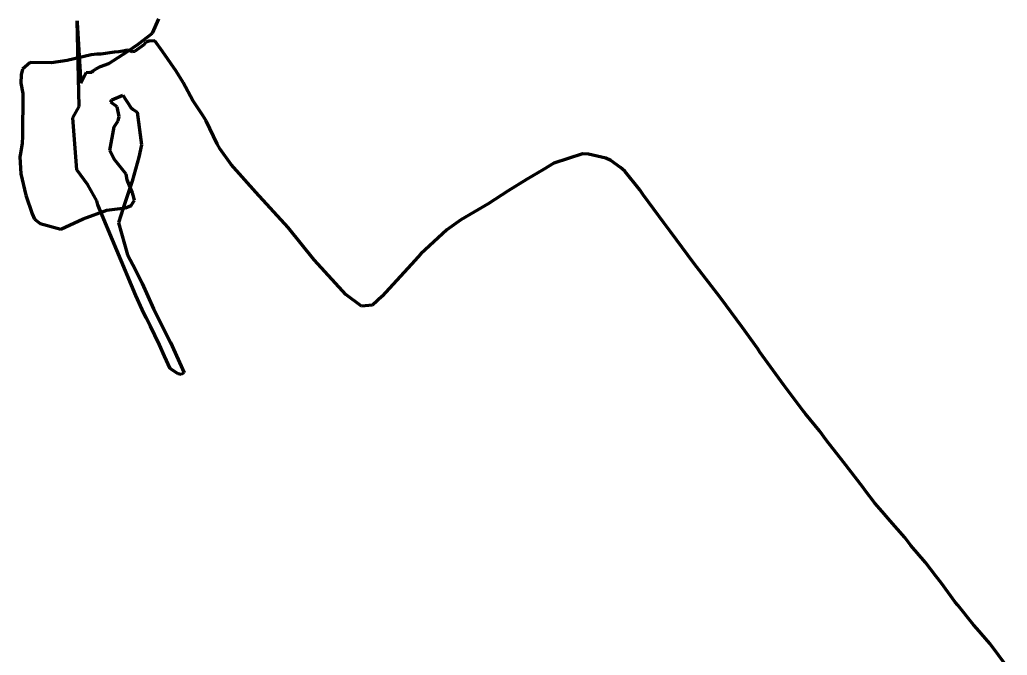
# Model space of a CAD drawing. Header units: inches. Extents: x 0 to 210, y 43 to 254.
# Drawn here: x 105.76 to 129.45, y 148.36 to 163.61 of the extents above; entities that cross this region are included whole.
import ezdxf

# ---------------------------------------------------------------- set-up
doc = ezdxf.new("R2010")
doc.units = ezdxf.units.IN
doc.header["$MEASUREMENT"] = 0
doc.layers.add('Layer 1', color=7, linetype='Continuous')

# ---------------------------------------------------------------- blocks, each defined once
blk = doc.blocks.new('block 912')
at = {"layer": 'Layer 1', "color": 12, "lineweight": 70, "true_color": 0xcc0000}
blk.add_lwpolyline([(129.449, 148.076), (129.029, 148.639)], dxfattribs=at)
blk = doc.blocks.new('block 913')
at = {"layer": 'Layer 1', "color": 12, "lineweight": 70, "true_color": 0xcc0000}
blk.add_lwpolyline([(129.029, 148.639), (128.719, 148.997)], dxfattribs=at)
blk = doc.blocks.new('block 914')
at = {"layer": 'Layer 1', "color": 12, "lineweight": 70, "true_color": 0xcc0000}
blk.add_lwpolyline([(128.719, 148.997), (128.64, 149.088)], dxfattribs=at)
blk = doc.blocks.new('block 915')
at = {"layer": 'Layer 1', "color": 12, "lineweight": 70, "true_color": 0xcc0000}
blk.add_lwpolyline([(128.64, 149.088), (128.263, 149.559)], dxfattribs=at)
blk = doc.blocks.new('block 916')
at = {"layer": 'Layer 1', "color": 12, "lineweight": 70, "true_color": 0xcc0000}
blk.add_lwpolyline([(128.263, 149.559), (128.197, 149.634)], dxfattribs=at)
blk = doc.blocks.new('block 917')
at = {"layer": 'Layer 1', "color": 12, "lineweight": 70, "true_color": 0xcc0000}
blk.add_lwpolyline([(128.197, 149.634), (127.866, 150.095)], dxfattribs=at)
blk = doc.blocks.new('block 918')
at = {"layer": 'Layer 1', "color": 12, "lineweight": 70, "true_color": 0xcc0000}
blk.add_lwpolyline([(127.866, 150.095), (127.743, 150.247)], dxfattribs=at)
blk = doc.blocks.new('block 919')
at = {"layer": 'Layer 1', "color": 12, "lineweight": 70, "true_color": 0xcc0000}
blk.add_lwpolyline([(127.743, 150.247), (127.491, 150.584)], dxfattribs=at)
blk = doc.blocks.new('block 920')
at = {"layer": 'Layer 1', "color": 12, "lineweight": 70, "true_color": 0xcc0000}
blk.add_lwpolyline([(127.491, 150.584), (127.138, 150.995)], dxfattribs=at)
blk = doc.blocks.new('block 921')
at = {"layer": 'Layer 1', "color": 12, "lineweight": 70, "true_color": 0xcc0000}
blk.add_lwpolyline([(127.138, 150.995), (126.992, 151.181)], dxfattribs=at)
blk = doc.blocks.new('block 922')
at = {"layer": 'Layer 1', "color": 12, "lineweight": 70, "true_color": 0xcc0000}
blk.add_lwpolyline([(126.992, 151.181), (126.642, 151.585)], dxfattribs=at)
blk = doc.blocks.new('block 923')
at = {"layer": 'Layer 1', "color": 12, "lineweight": 70, "true_color": 0xcc0000}
blk.add_lwpolyline([(126.642, 151.585), (126.451, 151.811)], dxfattribs=at)
blk = doc.blocks.new('block 924')
at = {"layer": 'Layer 1', "color": 12, "lineweight": 70, "true_color": 0xcc0000}
blk.add_lwpolyline([(126.451, 151.811), (126.276, 152.01)], dxfattribs=at)
blk = doc.blocks.new('block 925')
at = {"layer": 'Layer 1', "color": 12, "lineweight": 70, "true_color": 0xcc0000}
blk.add_lwpolyline([(126.276, 152.01), (126.039, 152.31)], dxfattribs=at)
blk = doc.blocks.new('block 926')
at = {"layer": 'Layer 1', "color": 12, "lineweight": 70, "true_color": 0xcc0000}
blk.add_lwpolyline([(126.039, 152.31), (125.981, 152.388)], dxfattribs=at)
blk = doc.blocks.new('block 927')
at = {"layer": 'Layer 1', "color": 12, "lineweight": 70, "true_color": 0xcc0000}
blk.add_lwpolyline([(125.981, 152.388), (125.519, 152.991)], dxfattribs=at)
blk = doc.blocks.new('block 928')
at = {"layer": 'Layer 1', "color": 12, "lineweight": 70, "true_color": 0xcc0000}
blk.add_lwpolyline([(125.519, 152.991), (125.115, 153.507)], dxfattribs=at)
blk = doc.blocks.new('block 929')
at = {"layer": 'Layer 1', "color": 12, "lineweight": 70, "true_color": 0xcc0000}
blk.add_lwpolyline([(125.115, 153.507), (124.942, 153.743)], dxfattribs=at)
blk = doc.blocks.new('block 930')
at = {"layer": 'Layer 1', "color": 12, "lineweight": 70, "true_color": 0xcc0000}
blk.add_lwpolyline([(124.942, 153.743), (124.607, 154.154)], dxfattribs=at)
blk = doc.blocks.new('block 931')
at = {"layer": 'Layer 1', "color": 12, "lineweight": 70, "true_color": 0xcc0000}
blk.add_lwpolyline([(124.607, 154.154), (124.541, 154.228)], dxfattribs=at)
blk = doc.blocks.new('block 932')
at = {"layer": 'Layer 1', "color": 12, "lineweight": 70, "true_color": 0xcc0000}
blk.add_lwpolyline([(124.541, 154.228), (124.085, 154.841)], dxfattribs=at)
blk = doc.blocks.new('block 933')
at = {"layer": 'Layer 1', "color": 12, "lineweight": 70, "true_color": 0xcc0000}
blk.add_lwpolyline([(124.085, 154.841), (123.513, 155.63)], dxfattribs=at)
blk = doc.blocks.new('block 934')
at = {"layer": 'Layer 1', "color": 12, "lineweight": 70, "true_color": 0xcc0000}
blk.add_lwpolyline([(123.513, 155.63), (123.463, 155.708)], dxfattribs=at)
blk = doc.blocks.new('block 935')
at = {"layer": 'Layer 1', "color": 12, "lineweight": 70, "true_color": 0xcc0000}
blk.add_lwpolyline([(123.463, 155.708), (123.086, 156.227)], dxfattribs=at)
blk = doc.blocks.new('block 936')
at = {"layer": 'Layer 1', "color": 12, "lineweight": 70, "true_color": 0xcc0000}
blk.add_lwpolyline([(123.086, 156.227), (122.566, 156.938)], dxfattribs=at)
blk = doc.blocks.new('block 937')
at = {"layer": 'Layer 1', "color": 12, "lineweight": 70, "true_color": 0xcc0000}
blk.add_lwpolyline([(122.566, 156.938), (121.925, 157.778)], dxfattribs=at)
blk = doc.blocks.new('block 938')
at = {"layer": 'Layer 1', "color": 12, "lineweight": 70, "true_color": 0xcc0000}
blk.add_lwpolyline([(121.925, 157.778), (121.38, 158.512)], dxfattribs=at)
blk = doc.blocks.new('block 939')
at = {"layer": 'Layer 1', "color": 12, "lineweight": 70, "true_color": 0xcc0000}
blk.add_lwpolyline([(121.38, 158.512), (121.21, 158.732)], dxfattribs=at)
blk = doc.blocks.new('block 940')
at = {"layer": 'Layer 1', "color": 12, "lineweight": 70, "true_color": 0xcc0000}
blk.add_lwpolyline([(121.21, 158.732), (120.716, 159.409)], dxfattribs=at)
blk = doc.blocks.new('block 941')
at = {"layer": 'Layer 1', "color": 12, "lineweight": 70, "true_color": 0xcc0000}
blk.add_lwpolyline([(120.716, 159.409), (120.631, 159.524)], dxfattribs=at)
blk = doc.blocks.new('block 942')
at = {"layer": 'Layer 1', "color": 12, "lineweight": 70, "true_color": 0xcc0000}
blk.add_lwpolyline([(120.631, 159.524), (120.273, 159.972)], dxfattribs=at)
blk = doc.blocks.new('block 943')
at = {"layer": 'Layer 1', "color": 12, "lineweight": 70, "true_color": 0xcc0000}
blk.add_lwpolyline([(120.273, 159.972), (120.169, 160.063)], dxfattribs=at)
blk = doc.blocks.new('block 944')
at = {"layer": 'Layer 1', "color": 12, "lineweight": 70, "true_color": 0xcc0000}
blk.add_lwpolyline([(120.169, 160.063), (119.942, 160.228)], dxfattribs=at)
blk = doc.blocks.new('block 945')
at = {"layer": 'Layer 1', "color": 12, "lineweight": 70, "true_color": 0xcc0000}
blk.add_lwpolyline([(119.942, 160.228), (119.818, 160.289)], dxfattribs=at)
blk = doc.blocks.new('block 946')
at = {"layer": 'Layer 1', "color": 12, "lineweight": 70, "true_color": 0xcc0000}
blk.add_lwpolyline([(119.818, 160.289), (119.403, 160.383)], dxfattribs=at)
blk = doc.blocks.new('block 947')
at = {"layer": 'Layer 1', "color": 12, "lineweight": 70, "true_color": 0xcc0000}
blk.add_lwpolyline([(119.403, 160.383), (119.262, 160.39)], dxfattribs=at)
blk = doc.blocks.new('block 948')
at = {"layer": 'Layer 1', "color": 12, "lineweight": 70, "true_color": 0xcc0000}
blk.add_lwpolyline([(119.262, 160.39), (118.573, 160.164)], dxfattribs=at)
blk = doc.blocks.new('block 949')
at = {"layer": 'Layer 1', "color": 12, "lineweight": 70, "true_color": 0xcc0000}
blk.add_lwpolyline([(118.573, 160.164), (118.324, 160.016)], dxfattribs=at)
blk = doc.blocks.new('block 950')
at = {"layer": 'Layer 1', "color": 12, "lineweight": 70, "true_color": 0xcc0000}
blk.add_lwpolyline([(118.324, 160.016), (117.918, 159.77)], dxfattribs=at)
blk = doc.blocks.new('block 951')
at = {"layer": 'Layer 1', "color": 12, "lineweight": 70, "true_color": 0xcc0000}
blk.add_lwpolyline([(117.918, 159.77), (117.473, 159.5)], dxfattribs=at)
blk = doc.blocks.new('block 952')
at = {"layer": 'Layer 1', "color": 12, "lineweight": 70, "true_color": 0xcc0000}
blk.add_lwpolyline([(117.473, 159.5), (116.994, 159.193)], dxfattribs=at)
blk = doc.blocks.new('block 953')
at = {"layer": 'Layer 1', "color": 12, "lineweight": 70, "true_color": 0xcc0000}
blk.add_lwpolyline([(116.994, 159.193), (116.343, 158.809)], dxfattribs=at)
blk = doc.blocks.new('block 954')
at = {"layer": 'Layer 1', "color": 12, "lineweight": 70, "true_color": 0xcc0000}
blk.add_lwpolyline([(116.343, 158.809), (116.006, 158.57)], dxfattribs=at)
blk = doc.blocks.new('block 955')
at = {"layer": 'Layer 1', "color": 12, "lineweight": 70, "true_color": 0xcc0000}
blk.add_lwpolyline([(116.006, 158.57), (115.384, 157.993)], dxfattribs=at)
blk = doc.blocks.new('block 956')
at = {"layer": 'Layer 1', "color": 12, "lineweight": 70, "true_color": 0xcc0000}
blk.add_lwpolyline([(115.384, 157.993), (115.236, 157.831)], dxfattribs=at)
blk = doc.blocks.new('block 957')
at = {"layer": 'Layer 1', "color": 12, "lineweight": 70, "true_color": 0xcc0000}
blk.add_lwpolyline([(115.236, 157.831), (114.455, 156.972)], dxfattribs=at)
blk = doc.blocks.new('block 958')
at = {"layer": 'Layer 1', "color": 12, "lineweight": 70, "true_color": 0xcc0000}
blk.add_lwpolyline([(114.455, 156.972), (114.218, 156.756)], dxfattribs=at)
blk = doc.blocks.new('block 959')
at = {"layer": 'Layer 1', "color": 12, "lineweight": 70, "true_color": 0xcc0000}
blk.add_lwpolyline([(114.218, 156.756), (113.956, 156.736)], dxfattribs=at)
blk = doc.blocks.new('block 960')
at = {"layer": 'Layer 1', "color": 12, "lineweight": 70, "true_color": 0xcc0000}
blk.add_lwpolyline([(113.956, 156.736), (113.582, 157.012)], dxfattribs=at)
blk = doc.blocks.new('block 961')
at = {"layer": 'Layer 1', "color": 12, "lineweight": 70, "true_color": 0xcc0000}
blk.add_lwpolyline([(113.582, 157.012), (113.5, 157.103)], dxfattribs=at)
blk = doc.blocks.new('block 962')
at = {"layer": 'Layer 1', "color": 12, "lineweight": 70, "true_color": 0xcc0000}
blk.add_lwpolyline([(113.5, 157.103), (112.912, 157.751)], dxfattribs=at)
blk = doc.blocks.new('block 963')
at = {"layer": 'Layer 1', "color": 12, "lineweight": 70, "true_color": 0xcc0000}
blk.add_lwpolyline([(112.912, 157.751), (112.822, 157.845)], dxfattribs=at)
blk = doc.blocks.new('block 964')
at = {"layer": 'Layer 1', "color": 12, "lineweight": 70, "true_color": 0xcc0000}
blk.add_lwpolyline([(112.822, 157.845), (112.196, 158.623)], dxfattribs=at)
blk = doc.blocks.new('block 965')
at = {"layer": 'Layer 1', "color": 12, "lineweight": 70, "true_color": 0xcc0000}
blk.add_lwpolyline([(112.196, 158.623), (111.42, 159.473)], dxfattribs=at)
blk = doc.blocks.new('block 966')
at = {"layer": 'Layer 1', "color": 12, "lineweight": 70, "true_color": 0xcc0000}
blk.add_lwpolyline([(111.42, 159.473), (110.829, 160.137)], dxfattribs=at)
blk = doc.blocks.new('block 967')
at = {"layer": 'Layer 1', "color": 12, "lineweight": 70, "true_color": 0xcc0000}
blk.add_lwpolyline([(110.829, 160.137), (110.569, 160.501)], dxfattribs=at)
blk = doc.blocks.new('block 968')
at = {"layer": 'Layer 1', "color": 12, "lineweight": 70, "true_color": 0xcc0000}
blk.add_lwpolyline([(110.569, 160.501), (110.492, 160.626)], dxfattribs=at)
blk = doc.blocks.new('block 969')
at = {"layer": 'Layer 1', "color": 12, "lineweight": 70, "true_color": 0xcc0000}
blk.add_lwpolyline([(110.492, 160.626), (110.234, 161.179)], dxfattribs=at)
blk = doc.blocks.new('block 970')
at = {"layer": 'Layer 1', "color": 12, "lineweight": 70, "true_color": 0xcc0000}
blk.add_lwpolyline([(110.234, 161.179), (110.148, 161.31)], dxfattribs=at)
blk = doc.blocks.new('block 971')
at = {"layer": 'Layer 1', "color": 12, "lineweight": 70, "true_color": 0xcc0000}
blk.add_lwpolyline([(110.148, 161.31), (109.909, 161.671)], dxfattribs=at)
blk = doc.blocks.new('block 972')
at = {"layer": 'Layer 1', "color": 12, "lineweight": 70, "true_color": 0xcc0000}
blk.add_lwpolyline([(109.909, 161.671), (109.678, 162.099)], dxfattribs=at)
blk = doc.blocks.new('block 973')
at = {"layer": 'Layer 1', "color": 12, "lineweight": 70, "true_color": 0xcc0000}
blk.add_lwpolyline([(109.678, 162.099), (109.512, 162.375)], dxfattribs=at)
blk = doc.blocks.new('block 974')
at = {"layer": 'Layer 1', "color": 12, "lineweight": 70, "true_color": 0xcc0000}
blk.add_lwpolyline([(109.512, 162.375), (109.183, 162.844)], dxfattribs=at)
blk = doc.blocks.new('block 975')
at = {"layer": 'Layer 1', "color": 12, "lineweight": 70, "true_color": 0xcc0000}
blk.add_lwpolyline([(109.183, 162.844), (108.998, 163.1)], dxfattribs=at)
blk = doc.blocks.new('block 976')
at = {"layer": 'Layer 1', "color": 12, "lineweight": 70, "true_color": 0xcc0000}
blk.add_lwpolyline([(108.998, 163.1), (108.852, 163.097)], dxfattribs=at)
blk = doc.blocks.new('block 977')
at = {"layer": 'Layer 1', "color": 12, "lineweight": 70, "true_color": 0xcc0000}
blk.add_lwpolyline([(108.852, 163.097), (108.786, 163.066)], dxfattribs=at)
blk = doc.blocks.new('block 978')
at = {"layer": 'Layer 1', "color": 12, "lineweight": 70, "true_color": 0xcc0000}
blk.add_lwpolyline([(108.786, 163.066), (108.733, 163.009)], dxfattribs=at)
blk = doc.blocks.new('block 979')
at = {"layer": 'Layer 1', "color": 12, "lineweight": 70, "true_color": 0xcc0000}
blk.add_lwpolyline([(108.733, 163.009), (108.515, 162.847)], dxfattribs=at)
blk = doc.blocks.new('block 980')
at = {"layer": 'Layer 1', "color": 12, "lineweight": 70, "true_color": 0xcc0000}
blk.add_lwpolyline([(108.515, 162.847), (108.459, 162.834)], dxfattribs=at)
blk = doc.blocks.new('block 981')
at = {"layer": 'Layer 1', "color": 12, "lineweight": 70, "true_color": 0xcc0000}
blk.add_lwpolyline([(108.459, 162.834), (108.38, 162.867)], dxfattribs=at)
blk = doc.blocks.new('block 982')
at = {"layer": 'Layer 1', "color": 12, "lineweight": 70, "true_color": 0xcc0000}
blk.add_lwpolyline([(108.38, 162.867), (108.345, 162.881)], dxfattribs=at)
blk = doc.blocks.new('block 983')
at = {"layer": 'Layer 1', "color": 12, "lineweight": 70, "true_color": 0xcc0000}
blk.add_lwpolyline([(108.345, 162.881), (108.232, 162.854)], dxfattribs=at)
blk = doc.blocks.new('block 984')
at = {"layer": 'Layer 1', "color": 12, "lineweight": 70, "true_color": 0xcc0000}
blk.add_lwpolyline([(108.232, 162.854), (108.132, 162.84)], dxfattribs=at)
blk = doc.blocks.new('block 985')
at = {"layer": 'Layer 1', "color": 12, "lineweight": 70, "true_color": 0xcc0000}
blk.add_lwpolyline([(108.132, 162.84), (108.03, 162.83)], dxfattribs=at)
blk = doc.blocks.new('block 986')
at = {"layer": 'Layer 1', "color": 12, "lineweight": 70, "true_color": 0xcc0000}
blk.add_lwpolyline([(108.03, 162.83), (107.702, 162.78)], dxfattribs=at)
blk = doc.blocks.new('block 987')
at = {"layer": 'Layer 1', "color": 12, "lineweight": 70, "true_color": 0xcc0000}
blk.add_lwpolyline([(107.702, 162.78), (107.604, 162.78)], dxfattribs=at)
blk = doc.blocks.new('block 988')
at = {"layer": 'Layer 1', "color": 12, "lineweight": 70, "true_color": 0xcc0000}
blk.add_lwpolyline([(107.604, 162.78), (107.473, 162.766)], dxfattribs=at)
blk = doc.blocks.new('block 989')
at = {"layer": 'Layer 1', "color": 12, "lineweight": 70, "true_color": 0xcc0000}
blk.add_lwpolyline([(107.473, 162.766), (106.897, 162.632)], dxfattribs=at)
blk = doc.blocks.new('block 990')
at = {"layer": 'Layer 1', "color": 12, "lineweight": 70, "true_color": 0xcc0000}
blk.add_lwpolyline([(106.897, 162.632), (106.52, 162.574)], dxfattribs=at)
blk = doc.blocks.new('block 991')
at = {"layer": 'Layer 1', "color": 12, "lineweight": 70, "true_color": 0xcc0000}
blk.add_lwpolyline([(106.52, 162.574), (106.008, 162.578)], dxfattribs=at)
blk = doc.blocks.new('block 992')
at = {"layer": 'Layer 1', "color": 12, "lineweight": 70, "true_color": 0xcc0000}
blk.add_lwpolyline([(106.008, 162.578), (105.825, 162.423)], dxfattribs=at)
blk = doc.blocks.new('block 993')
at = {"layer": 'Layer 1', "color": 12, "lineweight": 70, "true_color": 0xcc0000}
blk.add_lwpolyline([(105.825, 162.423), (105.793, 162.284)], dxfattribs=at)
blk = doc.blocks.new('block 994')
at = {"layer": 'Layer 1', "color": 12, "lineweight": 70, "true_color": 0xcc0000}
blk.add_lwpolyline([(105.793, 162.284), (105.787, 162.082)], dxfattribs=at)
blk = doc.blocks.new('block 995')
at = {"layer": 'Layer 1', "color": 12, "lineweight": 70, "true_color": 0xcc0000}
blk.add_lwpolyline([(105.787, 162.082), (105.829, 161.839)], dxfattribs=at)
blk = doc.blocks.new('block 996')
at = {"layer": 'Layer 1', "color": 12, "lineweight": 70, "true_color": 0xcc0000}
blk.add_lwpolyline([(105.829, 161.839), (105.821, 160.808)], dxfattribs=at)
blk = doc.blocks.new('block 997')
at = {"layer": 'Layer 1', "color": 12, "lineweight": 70, "true_color": 0xcc0000}
blk.add_lwpolyline([(105.821, 160.808), (105.814, 160.649)], dxfattribs=at)
blk = doc.blocks.new('block 998')
at = {"layer": 'Layer 1', "color": 12, "lineweight": 70, "true_color": 0xcc0000}
blk.add_lwpolyline([(105.814, 160.649), (105.775, 160.397)], dxfattribs=at)
blk = doc.blocks.new('block 999')
at = {"layer": 'Layer 1', "color": 12, "lineweight": 70, "true_color": 0xcc0000}
blk.add_lwpolyline([(105.775, 160.397), (105.758, 160.316)], dxfattribs=at)
blk = doc.blocks.new('block 1000')
at = {"layer": 'Layer 1', "color": 12, "lineweight": 70, "true_color": 0xcc0000}
blk.add_lwpolyline([(105.758, 160.316), (105.783, 159.911)], dxfattribs=at)
blk = doc.blocks.new('block 1001')
at = {"layer": 'Layer 1', "color": 12, "lineweight": 70, "true_color": 0xcc0000}
blk.add_lwpolyline([(105.783, 159.911), (105.908, 159.399)], dxfattribs=at)
blk = doc.blocks.new('block 1002')
at = {"layer": 'Layer 1', "color": 12, "lineweight": 70, "true_color": 0xcc0000}
blk.add_lwpolyline([(105.908, 159.399), (106.056, 158.95)], dxfattribs=at)
blk = doc.blocks.new('block 1003')
at = {"layer": 'Layer 1', "color": 12, "lineweight": 70, "true_color": 0xcc0000}
blk.add_lwpolyline([(106.056, 158.95), (106.112, 158.819)], dxfattribs=at)
blk = doc.blocks.new('block 1004')
at = {"layer": 'Layer 1', "color": 12, "lineweight": 70, "true_color": 0xcc0000}
blk.add_lwpolyline([(106.112, 158.819), (106.247, 158.718)], dxfattribs=at)
blk = doc.blocks.new('block 1005')
at = {"layer": 'Layer 1', "color": 12, "lineweight": 70, "true_color": 0xcc0000}
blk.add_lwpolyline([(106.247, 158.718), (106.743, 158.586)], dxfattribs=at)
blk = doc.blocks.new('block 1006')
at = {"layer": 'Layer 1', "color": 12, "lineweight": 70, "true_color": 0xcc0000}
blk.add_lwpolyline([(106.743, 158.586), (107.283, 158.829)], dxfattribs=at)
blk = doc.blocks.new('block 1007')
at = {"layer": 'Layer 1', "color": 12, "lineweight": 70, "true_color": 0xcc0000}
blk.add_lwpolyline([(107.283, 158.829), (107.845, 159.042)], dxfattribs=at)
blk = doc.blocks.new('block 1008')
at = {"layer": 'Layer 1', "color": 12, "lineweight": 70, "true_color": 0xcc0000}
blk.add_lwpolyline([(107.845, 159.042), (108.299, 159.092)], dxfattribs=at)
blk = doc.blocks.new('block 1009')
at = {"layer": 'Layer 1', "color": 12, "lineweight": 70, "true_color": 0xcc0000}
blk.add_lwpolyline([(108.299, 159.092), (108.43, 159.149)], dxfattribs=at)
blk = doc.blocks.new('block 1010')
at = {"layer": 'Layer 1', "color": 12, "lineweight": 70, "true_color": 0xcc0000}
blk.add_lwpolyline([(108.43, 159.149), (108.509, 159.281)], dxfattribs=at)
blk = doc.blocks.new('block 1011')
at = {"layer": 'Layer 1', "color": 12, "lineweight": 70, "true_color": 0xcc0000}
blk.add_lwpolyline([(108.509, 159.281), (108.48, 159.395)], dxfattribs=at)
blk = doc.blocks.new('block 1012')
at = {"layer": 'Layer 1', "color": 12, "lineweight": 70, "true_color": 0xcc0000}
blk.add_lwpolyline([(108.48, 159.395), (108.463, 159.456)], dxfattribs=at)
blk = doc.blocks.new('block 1013')
at = {"layer": 'Layer 1', "color": 12, "lineweight": 70, "true_color": 0xcc0000}
blk.add_lwpolyline([(108.463, 159.456), (108.338, 159.763)], dxfattribs=at)
blk = doc.blocks.new('block 1014')
at = {"layer": 'Layer 1', "color": 12, "lineweight": 70, "true_color": 0xcc0000}
blk.add_lwpolyline([(108.338, 159.763), (108.313, 159.898)], dxfattribs=at)
blk = doc.blocks.new('block 1015')
at = {"layer": 'Layer 1', "color": 12, "lineweight": 70, "true_color": 0xcc0000}
blk.add_lwpolyline([(108.313, 159.898), (108.024, 160.258)], dxfattribs=at)
blk = doc.blocks.new('block 1016')
at = {"layer": 'Layer 1', "color": 12, "lineweight": 70, "true_color": 0xcc0000}
blk.add_lwpolyline([(108.024, 160.258), (107.92, 160.467)], dxfattribs=at)
blk = doc.blocks.new('block 1017')
at = {"layer": 'Layer 1', "color": 12, "lineweight": 70, "true_color": 0xcc0000}
blk.add_lwpolyline([(107.92, 160.467), (108.026, 161.04)], dxfattribs=at)
blk = doc.blocks.new('block 1018')
at = {"layer": 'Layer 1', "color": 12, "lineweight": 70, "true_color": 0xcc0000}
blk.add_lwpolyline([(108.026, 161.04), (108.12, 161.182)], dxfattribs=at)
blk = doc.blocks.new('block 1019')
at = {"layer": 'Layer 1', "color": 12, "lineweight": 70, "true_color": 0xcc0000}
blk.add_lwpolyline([(108.12, 161.182), (108.143, 161.287)], dxfattribs=at)
blk = doc.blocks.new('block 1020')
at = {"layer": 'Layer 1', "color": 12, "lineweight": 70, "true_color": 0xcc0000}
blk.add_lwpolyline([(108.143, 161.287), (108.095, 161.519)], dxfattribs=at)
blk = doc.blocks.new('block 1021')
at = {"layer": 'Layer 1', "color": 12, "lineweight": 70, "true_color": 0xcc0000}
blk.add_lwpolyline([(108.095, 161.519), (107.945, 161.63)], dxfattribs=at)
blk = doc.blocks.new('block 1022')
at = {"layer": 'Layer 1', "color": 12, "lineweight": 70, "true_color": 0xcc0000}
blk.add_lwpolyline([(107.945, 161.63), (107.964, 161.688)], dxfattribs=at)
blk = doc.blocks.new('block 1023')
at = {"layer": 'Layer 1', "color": 12, "lineweight": 70, "true_color": 0xcc0000}
blk.add_lwpolyline([(107.964, 161.688), (108.23, 161.796)], dxfattribs=at)
blk = doc.blocks.new('block 1024')
at = {"layer": 'Layer 1', "color": 12, "lineweight": 70, "true_color": 0xcc0000}
blk.add_lwpolyline([(108.23, 161.796), (108.425, 161.499)], dxfattribs=at)
blk = doc.blocks.new('block 1025')
at = {"layer": 'Layer 1', "color": 12, "lineweight": 70, "true_color": 0xcc0000}
blk.add_lwpolyline([(108.425, 161.499), (108.482, 161.455)], dxfattribs=at)
blk = doc.blocks.new('block 1026')
at = {"layer": 'Layer 1', "color": 12, "lineweight": 70, "true_color": 0xcc0000}
blk.add_lwpolyline([(108.482, 161.455), (108.575, 161.388)], dxfattribs=at)
blk = doc.blocks.new('block 1027')
at = {"layer": 'Layer 1', "color": 12, "lineweight": 70, "true_color": 0xcc0000}
blk.add_lwpolyline([(108.575, 161.388), (108.679, 160.606)], dxfattribs=at)
blk = doc.blocks.new('block 1028')
at = {"layer": 'Layer 1', "color": 12, "lineweight": 70, "true_color": 0xcc0000}
blk.add_lwpolyline([(108.679, 160.606), (108.613, 160.309)], dxfattribs=at)
blk = doc.blocks.new('block 1029')
at = {"layer": 'Layer 1', "color": 12, "lineweight": 70, "true_color": 0xcc0000}
blk.add_lwpolyline([(108.613, 160.309), (108.457, 159.732)], dxfattribs=at)
blk = doc.blocks.new('block 1030')
at = {"layer": 'Layer 1', "color": 12, "lineweight": 70, "true_color": 0xcc0000}
blk.add_lwpolyline([(108.457, 159.732), (108.236, 159.085)], dxfattribs=at)
blk = doc.blocks.new('block 1031')
at = {"layer": 'Layer 1', "color": 12, "lineweight": 70, "true_color": 0xcc0000}
blk.add_lwpolyline([(108.236, 159.085), (108.13, 158.738)], dxfattribs=at)
blk = doc.blocks.new('block 1032')
at = {"layer": 'Layer 1', "color": 12, "lineweight": 70, "true_color": 0xcc0000}
blk.add_lwpolyline([(108.13, 158.738), (108.347, 157.966)], dxfattribs=at)
blk = doc.blocks.new('block 1033')
at = {"layer": 'Layer 1', "color": 12, "lineweight": 70, "true_color": 0xcc0000}
blk.add_lwpolyline([(108.347, 157.966), (108.532, 157.609)], dxfattribs=at)
blk = doc.blocks.new('block 1034')
at = {"layer": 'Layer 1', "color": 12, "lineweight": 70, "true_color": 0xcc0000}
blk.add_lwpolyline([(108.532, 157.609), (108.698, 157.275)], dxfattribs=at)
blk = doc.blocks.new('block 1035')
at = {"layer": 'Layer 1', "color": 12, "lineweight": 70, "true_color": 0xcc0000}
blk.add_lwpolyline([(108.698, 157.275), (108.965, 156.672)], dxfattribs=at)
blk = doc.blocks.new('block 1036')
at = {"layer": 'Layer 1', "color": 12, "lineweight": 70, "true_color": 0xcc0000}
blk.add_lwpolyline([(108.965, 156.672), (109.375, 155.859)], dxfattribs=at)
blk = doc.blocks.new('block 1037')
at = {"layer": 'Layer 1', "color": 12, "lineweight": 70, "true_color": 0xcc0000}
blk.add_lwpolyline([(109.375, 155.859), (109.701, 155.131)], dxfattribs=at)
blk = doc.blocks.new('block 1038')
at = {"layer": 'Layer 1', "color": 12, "lineweight": 70, "true_color": 0xcc0000}
blk.add_lwpolyline([(109.701, 155.131), (109.63, 155.094)], dxfattribs=at)
blk = doc.blocks.new('block 1039')
at = {"layer": 'Layer 1', "color": 12, "lineweight": 70, "true_color": 0xcc0000}
blk.add_lwpolyline([(109.63, 155.094), (109.56, 155.108)], dxfattribs=at)
blk = doc.blocks.new('block 1040')
at = {"layer": 'Layer 1', "color": 12, "lineweight": 70, "true_color": 0xcc0000}
blk.add_lwpolyline([(109.56, 155.108), (109.491, 155.148)], dxfattribs=at)
blk = doc.blocks.new('block 1041')
at = {"layer": 'Layer 1', "color": 12, "lineweight": 70, "true_color": 0xcc0000}
blk.add_lwpolyline([(109.491, 155.148), (109.366, 155.236)], dxfattribs=at)
blk = doc.blocks.new('block 1042')
at = {"layer": 'Layer 1', "color": 12, "lineweight": 70, "true_color": 0xcc0000}
blk.add_lwpolyline([(109.366, 155.236), (109.233, 155.536)], dxfattribs=at)
blk = doc.blocks.new('block 1043')
at = {"layer": 'Layer 1', "color": 12, "lineweight": 70, "true_color": 0xcc0000}
blk.add_lwpolyline([(109.233, 155.536), (109.112, 155.809)], dxfattribs=at)
blk = doc.blocks.new('block 1044')
at = {"layer": 'Layer 1', "color": 12, "lineweight": 70, "true_color": 0xcc0000}
blk.add_lwpolyline([(109.112, 155.809), (108.998, 156.042)], dxfattribs=at)
blk = doc.blocks.new('block 1045')
at = {"layer": 'Layer 1', "color": 12, "lineweight": 70, "true_color": 0xcc0000}
blk.add_lwpolyline([(108.998, 156.042), (108.892, 156.257)], dxfattribs=at)
blk = doc.blocks.new('block 1046')
at = {"layer": 'Layer 1', "color": 12, "lineweight": 70, "true_color": 0xcc0000}
blk.add_lwpolyline([(108.892, 156.257), (108.792, 156.453)], dxfattribs=at)
blk = doc.blocks.new('block 1047')
at = {"layer": 'Layer 1', "color": 12, "lineweight": 70, "true_color": 0xcc0000}
blk.add_lwpolyline([(108.792, 156.453), (108.694, 156.652)], dxfattribs=at)
blk = doc.blocks.new('block 1048')
at = {"layer": 'Layer 1', "color": 12, "lineweight": 70, "true_color": 0xcc0000}
blk.add_lwpolyline([(108.694, 156.652), (108.54, 156.992)], dxfattribs=at)
blk = doc.blocks.new('block 1049')
at = {"layer": 'Layer 1', "color": 12, "lineweight": 70, "true_color": 0xcc0000}
blk.add_lwpolyline([(108.54, 156.992), (107.633, 159.166)], dxfattribs=at)
blk = doc.blocks.new('block 1050')
at = {"layer": 'Layer 1', "color": 12, "lineweight": 70, "true_color": 0xcc0000}
blk.add_lwpolyline([(107.633, 159.166), (107.61, 159.261)], dxfattribs=at)
blk = doc.blocks.new('block 1051')
at = {"layer": 'Layer 1', "color": 12, "lineweight": 70, "true_color": 0xcc0000}
blk.add_lwpolyline([(107.61, 159.261), (107.393, 159.642)], dxfattribs=at)
blk = doc.blocks.new('block 1052')
at = {"layer": 'Layer 1', "color": 12, "lineweight": 70, "true_color": 0xcc0000}
blk.add_lwpolyline([(107.393, 159.642), (107.129, 160.009)], dxfattribs=at)
blk = doc.blocks.new('block 1053')
at = {"layer": 'Layer 1', "color": 12, "lineweight": 70, "true_color": 0xcc0000}
blk.add_lwpolyline([(107.129, 160.009), (107.03, 161.256)], dxfattribs=at)
blk = doc.blocks.new('block 1054')
at = {"layer": 'Layer 1', "color": 12, "lineweight": 70, "true_color": 0xcc0000}
blk.add_lwpolyline([(107.03, 161.256), (107.186, 161.529)], dxfattribs=at)
blk = doc.blocks.new('block 1055')
at = {"layer": 'Layer 1', "color": 12, "lineweight": 70, "true_color": 0xcc0000}
blk.add_lwpolyline([(107.186, 161.529), (107.138, 163.582)], dxfattribs=at)
blk = doc.blocks.new('block 1056')
at = {"layer": 'Layer 1', "color": 12, "lineweight": 70, "true_color": 0xcc0000}
blk.add_lwpolyline([(107.138, 163.582), (107.138, 163.538)], dxfattribs=at)
blk = doc.blocks.new('block 1057')
at = {"layer": 'Layer 1', "color": 12, "lineweight": 70, "true_color": 0xcc0000}
blk.add_lwpolyline([(107.138, 163.538), (107.227, 162.082)], dxfattribs=at)
blk = doc.blocks.new('block 1058')
at = {"layer": 'Layer 1', "color": 12, "lineweight": 70, "true_color": 0xcc0000}
blk.add_lwpolyline([(107.227, 162.082), (107.352, 162.345)], dxfattribs=at)
blk = doc.blocks.new('block 1059')
at = {"layer": 'Layer 1', "color": 12, "lineweight": 70, "true_color": 0xcc0000}
blk.add_lwpolyline([(107.352, 162.345), (107.443, 162.352)], dxfattribs=at)
blk = doc.blocks.new('block 1060')
at = {"layer": 'Layer 1', "color": 12, "lineweight": 70, "true_color": 0xcc0000}
blk.add_lwpolyline([(107.443, 162.352), (107.485, 162.352)], dxfattribs=at)
blk = doc.blocks.new('block 1061')
at = {"layer": 'Layer 1', "color": 12, "lineweight": 70, "true_color": 0xcc0000}
blk.add_lwpolyline([(107.485, 162.352), (107.52, 162.379)], dxfattribs=at)
blk = doc.blocks.new('block 1062')
at = {"layer": 'Layer 1', "color": 12, "lineweight": 70, "true_color": 0xcc0000}
blk.add_lwpolyline([(107.52, 162.379), (107.572, 162.423)], dxfattribs=at)
blk = doc.blocks.new('block 1063')
at = {"layer": 'Layer 1', "color": 12, "lineweight": 70, "true_color": 0xcc0000}
blk.add_lwpolyline([(107.572, 162.423), (107.693, 162.486)], dxfattribs=at)
blk = doc.blocks.new('block 1064')
at = {"layer": 'Layer 1', "color": 12, "lineweight": 70, "true_color": 0xcc0000}
blk.add_lwpolyline([(107.693, 162.486), (107.899, 162.557)], dxfattribs=at)
blk = doc.blocks.new('block 1065')
at = {"layer": 'Layer 1', "color": 12, "lineweight": 70, "true_color": 0xcc0000}
blk.add_lwpolyline([(107.899, 162.557), (108.342, 162.844)], dxfattribs=at)
blk = doc.blocks.new('block 1066')
at = {"layer": 'Layer 1', "color": 12, "lineweight": 70, "true_color": 0xcc0000}
blk.add_lwpolyline([(108.342, 162.844), (108.603, 163.019)], dxfattribs=at)
blk = doc.blocks.new('block 1067')
at = {"layer": 'Layer 1', "color": 12, "lineweight": 70, "true_color": 0xcc0000}
blk.add_lwpolyline([(108.603, 163.019), (108.942, 163.282)], dxfattribs=at)
blk = doc.blocks.new('block 1068')
at = {"layer": 'Layer 1', "color": 12, "lineweight": 70, "true_color": 0xcc0000}
blk.add_lwpolyline([(108.942, 163.282), (109.091, 163.633)], dxfattribs=at)
blk = doc.blocks.new('block 2')
at = {"layer": 'Layer 1'}
for name in ['block 1055', 'block 1056', 'block 1057', 'block 1068', 'block 1067', 'block 1066', 'block 979', 'block 978', 'block 977', 'block 976', 'block 975', 'block 989', 'block 988', 'block 987', 'block 986', 'block 1065', 'block 985', 'block 984', 'block 983', 'block 982', 'block 981', 'block 980', 'block 974', 'block 992', 'block 991', 'block 990', 'block 1064', 'block 994', 'block 993', 'block 1058', 'block 1059', 'block 1060', 'block 1061', 'block 1062', 'block 1063', 'block 973', 'block 995', 'block 972', 'block 996', 'block 1022', 'block 1021', 'block 1023', 'block 1024', 'block 971', 'block 1054', 'block 1020', 'block 1025', 'block 1026', 'block 1027', 'block 1053', 'block 1018', 'block 1019', 'block 970', 'block 969', 'block 1017', 'block 998', 'block 997', 'block 968', 'block 999', 'block 1016', 'block 1028', 'block 967', 'block 948', 'block 947', 'block 1000', 'block 1015', 'block 1029', 'block 949', 'block 946', 'block 945', 'block 944', 'block 1052', 'block 966', 'block 950', 'block 943', 'block 942', 'block 1001', 'block 1030', 'block 1014', 'block 1013', 'block 951', 'block 1051', 'block 1012', 'block 965', 'block 952', 'block 941', 'block 1002', 'block 1050', 'block 1010', 'block 1011', 'block 940', 'block 1007', 'block 1049', 'block 1008', 'block 1031', 'block 1009', 'block 953', 'block 1003', 'block 1004', 'block 1006', 'block 1032', 'block 954', 'block 939', 'block 1005', 'block 964', 'block 955', 'block 938', 'block 1033', 'block 963', 'block 957', 'block 956', 'block 1034', 'block 962', 'block 937', 'block 1035', 'block 961', 'block 1048', 'block 960', 'block 958', 'block 936', 'block 1047', 'block 1036', 'block 959', 'block 1046', 'block 1045', 'block 935', 'block 1044', 'block 1043', 'block 1037', 'block 934', 'block 1042', 'block 933', 'block 1041', 'block 1040', 'block 1039', 'block 1038', 'block 932', 'block 931', 'block 930', 'block 929', 'block 928', 'block 927', 'block 926', 'block 925', 'block 924', 'block 923', 'block 922', 'block 921', 'block 920', 'block 919', 'block 918', 'block 917', 'block 916', 'block 915', 'block 914', 'block 913', 'block 912']:
    blk.add_blockref(name, (0, 0), dxfattribs=at)

msp = doc.modelspace()

# ---------------------------------------------------------------- block references
at = {"layer": 'Layer 1'}
msp.add_blockref('block 2', (0, 0), dxfattribs=at)

doc.saveas('drawing.dxf')
